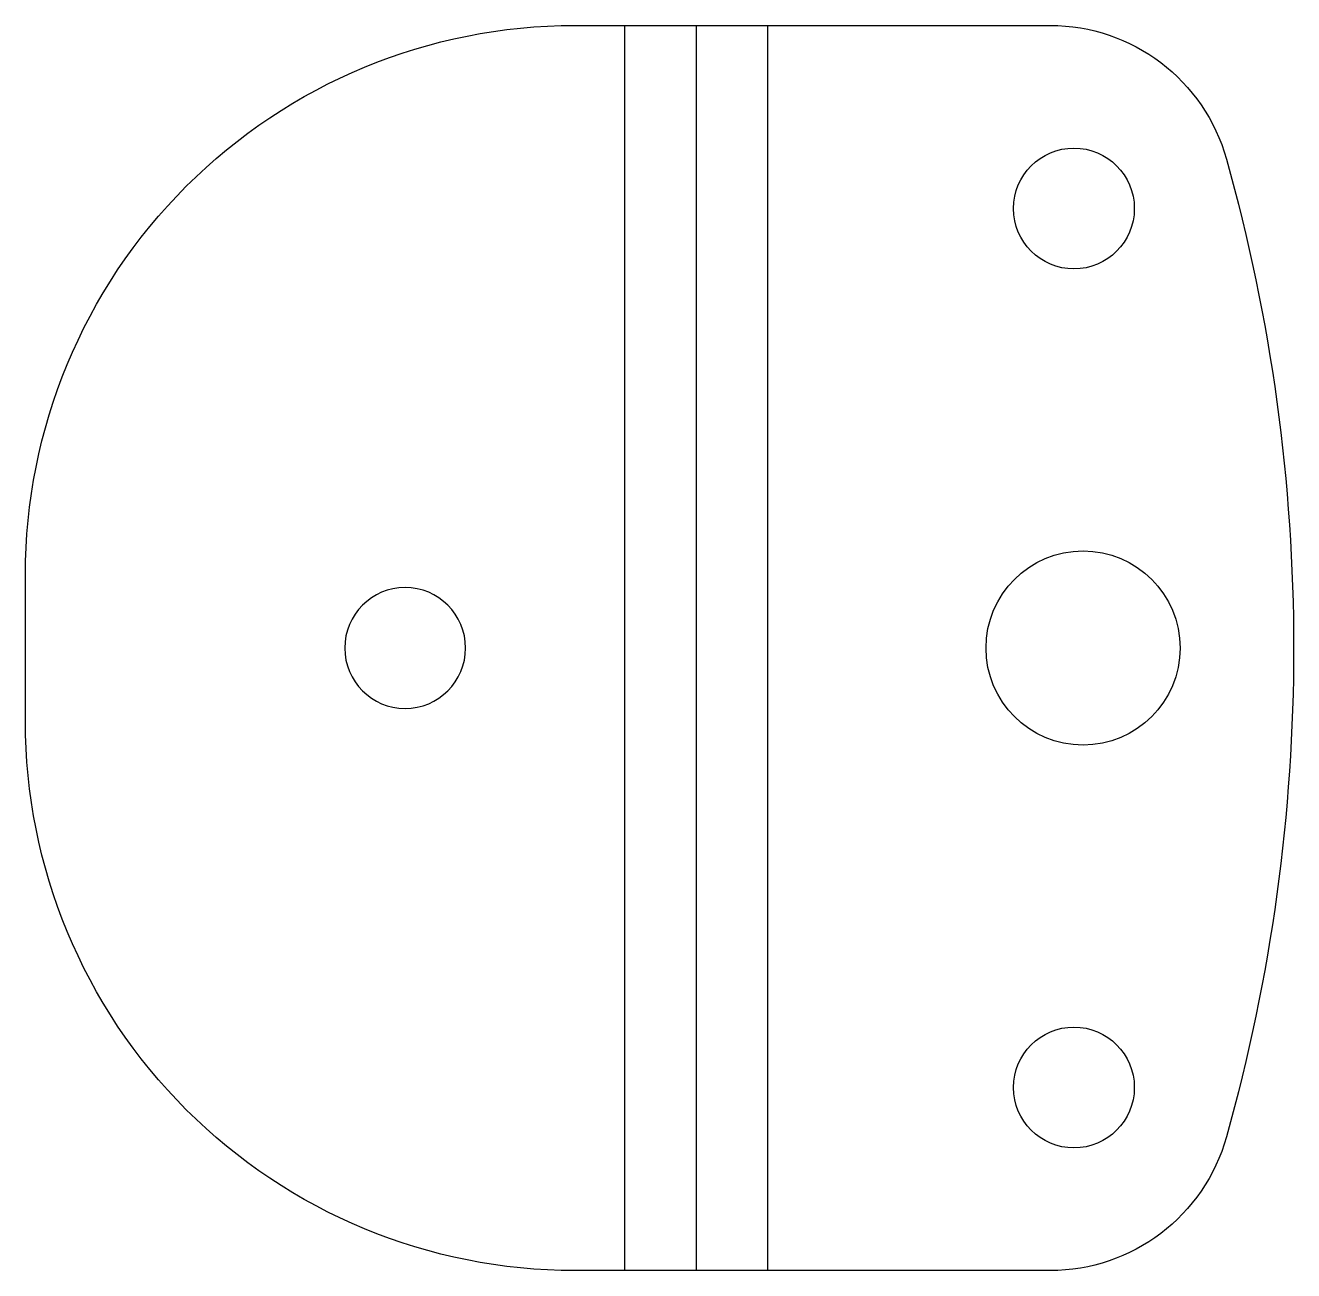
# Model space of a CAD drawing. Header units: millimetres. Extents: x -15 to 19.6, y 0 to 34.
import ezdxf

# ---------------------------------------------------------------- set-up
doc = ezdxf.new("R2010")
doc.units = ezdxf.units.MM

msp = doc.modelspace()

# ---------------------------------------------------------------- linework, layer by layer
at = {"layer": 'BEND'}
msp.add_line((3.315, 34), (3.315, 0), dxfattribs=at)
at = {"layer": 'BEND_EXTENT'}
for p, q in [((1.37, 0), (1.37, 34)), ((5.26, 34), (5.26, 0))]:
    msp.add_line(p, q, dxfattribs=at)
at = {"layer": 'INTERIOR_PROFILES'}
for centre, radius in [((13.63, 29), 1.65), ((13.88, 17), 2.65), ((13.63, 5), 1.65)]:
    msp.add_circle(centre, radius, dxfattribs=at)
at = {"layer": 'INTERIOR_PROFILES', "extrusion": (0, 0, -1)}
msp.add_circle((4.63, 17), 1.65, dxfattribs=at)
at = {"layer": 'OUTER_PROFILES'}
msp.add_lwpolyline([(0, 34), (12.981, 34, -0.336322), (17.796, 30.348, -0.137376), (17.796, 3.652, -0.336322), (12.981, 0), (0, 0, -0.414214), (-15, 15), (-15, 19, -0.414214)], format="xyb", close=True, dxfattribs=at)

doc.saveas('drawing.dxf')
